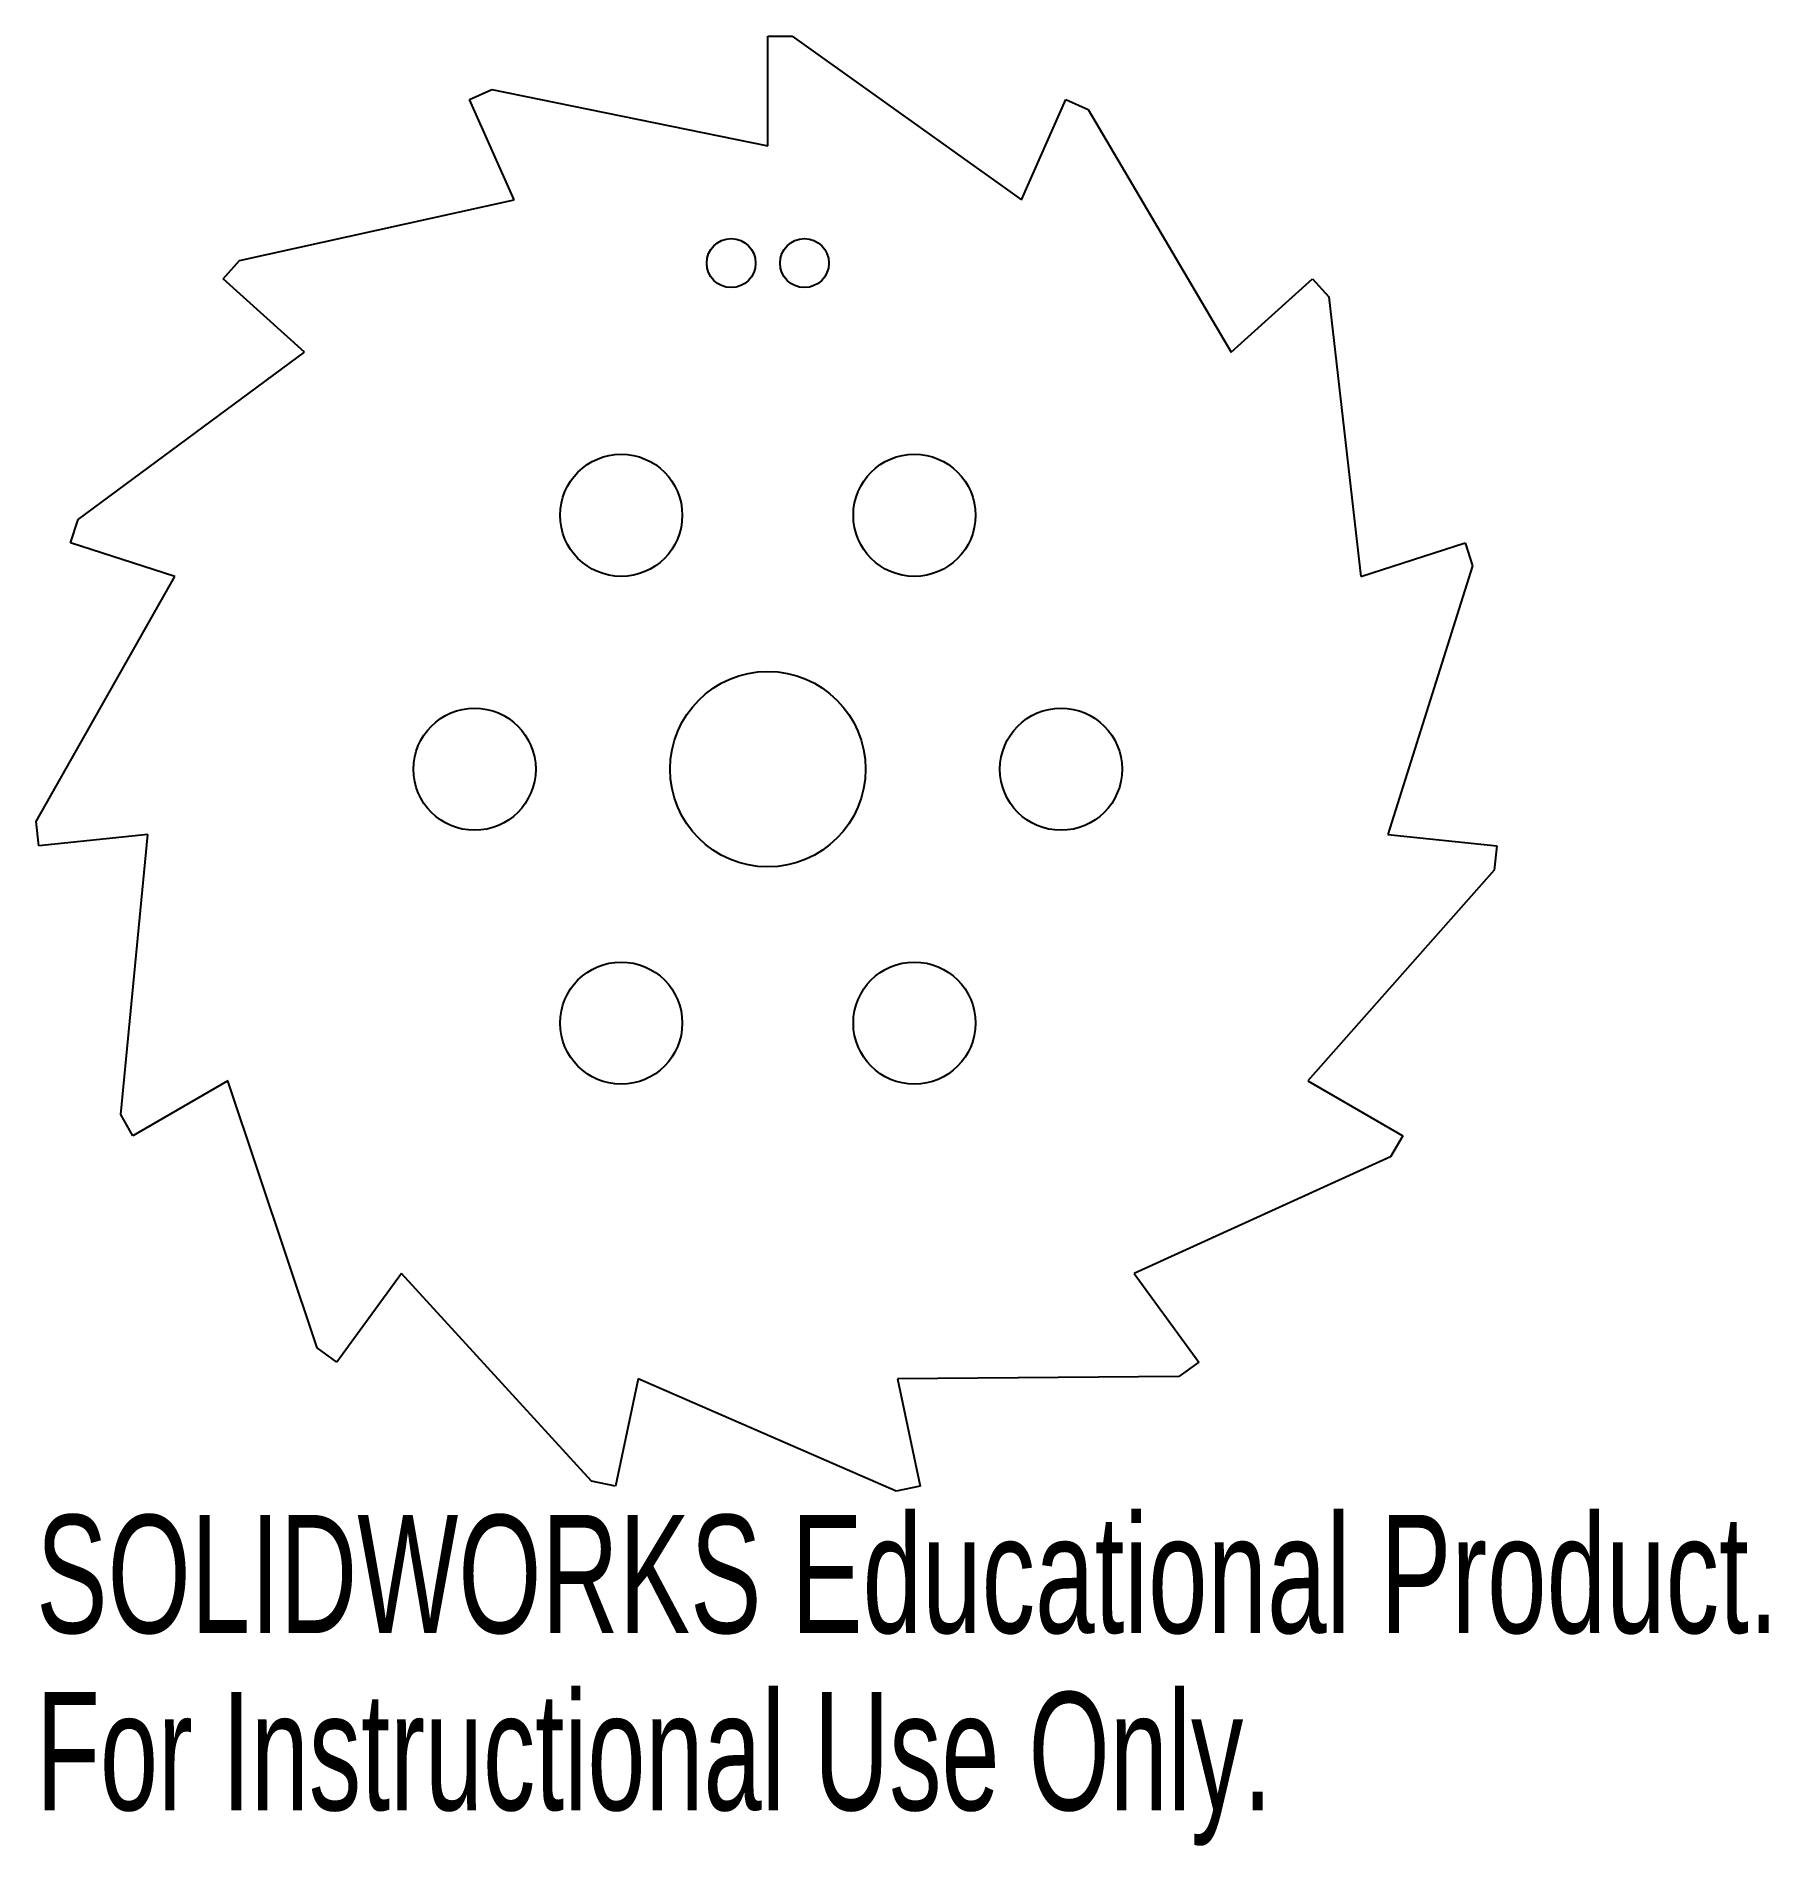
# Model space of a CAD drawing. Extents: x -29.9 to 41, y -44.1 to 30.
import ezdxf
from ezdxf.enums import TextEntityAlignment as Align

# ---------------------------------------------------------------- set-up
doc = ezdxf.new("R2010")
doc.units = 0
doc.layers.get('0').update_dxf_attribs({"linetype": 'CONTINUOUS'})

msp = doc.modelspace()

# ---------------------------------------------------------------- linework, layer by layer
at = {"color": 7, "linetype": 'CONTINUOUS'}
for p, q in [((0, 25.513), (0, 30)), ((0, 30), (1.001, 30)), ((1.001, 30), (10.377, 23.307)), ((-12.202, 27.406), (-11.288, 27.813)), ((-10.377, 23.307), (-12.202, 27.406)), ((-11.288, 27.813), (0, 25.513)), ((10.377, 23.307), (12.202, 27.406)), ((12.202, 27.406), (13.116, 26.999)), ((13.116, 26.999), (18.96, 17.071)), ((-21.625, 20.818), (-10.377, 23.307)), ((-22.294, 20.074), (-21.625, 20.818)), ((-18.96, 17.071), (-22.294, 20.074)), ((18.96, 17.071), (22.294, 20.074)), ((22.294, 20.074), (22.964, 19.33)), ((22.964, 19.33), (24.264, 7.884)), ((-28.222, 10.222), (-18.96, 17.071)), ((-28.532, 9.271), (-28.222, 10.222)), ((-24.264, 7.884), (-28.532, 9.271)), ((24.264, 7.884), (28.532, 9.271)), ((28.532, 9.271), (28.841, 8.319)), ((28.841, 8.319), (25.373, -2.667)), ((-29.94, -2.14), (-24.264, 7.884)), ((-29.836, -3.136), (-29.94, -2.14)), ((-25.373, -2.667), (-29.836, -3.136)), ((-26.481, -14.133), (-25.373, -2.667)), ((25.373, -2.667), (29.836, -3.136)), ((29.836, -3.136), (29.731, -4.131)), ((29.731, -4.131), (22.095, -12.756)), ((-22.095, -12.756), (-25.981, -15)), ((-18.443, -23.682), (-22.095, -12.756)), ((22.095, -12.756), (25.981, -15)), ((-25.981, -15), (-26.481, -14.133)), ((25.981, -15), (25.48, -15.867)), ((25.48, -15.867), (14.996, -20.64)), ((-14.996, -20.64), (-17.634, -24.271)), ((-7.216, -29.136), (-14.996, -20.64)), ((14.996, -20.64), (17.634, -24.271)), ((-17.634, -24.271), (-18.443, -23.682)), ((17.634, -24.271), (16.824, -24.859)), ((-5.304, -24.955), (-6.237, -29.344)), ((5.258, -29.553), (-5.304, -24.955)), ((16.824, -24.859), (5.304, -24.955)), ((5.304, -24.955), (6.237, -29.344)), ((-6.237, -29.344), (-7.216, -29.136)), ((6.237, -29.344), (5.258, -29.553))]:
    msp.add_line(p, q, dxfattribs=at)
for centre, radius in [((-1.5, 20.714), 1), ((1.5, 20.714), 1), ((-6, 10.392), 2.5), ((6, 10.392), 2.5), ((0, 0), 4), ((-12, 0), 2.5), ((12, 0), 2.5), ((-6, -10.392), 2.5), ((6, -10.392), 2.5)]:
    msp.add_circle(centre, radius, dxfattribs=at)

# ---------------------------------------------------------------- texts
for s, width, p in [('SOLIDWORKS Educational Product.', 0.677419, (-29.94, -36.803)), ('For Instructional Use Only.', 0.661111, (-29.94, -44.053))]:
    msp.add_text(s, height=4.83362, dxfattribs=dict(at, width=width)).set_placement(p, align=Align.BOTTOM_LEFT)

doc.saveas('drawing.dxf')
